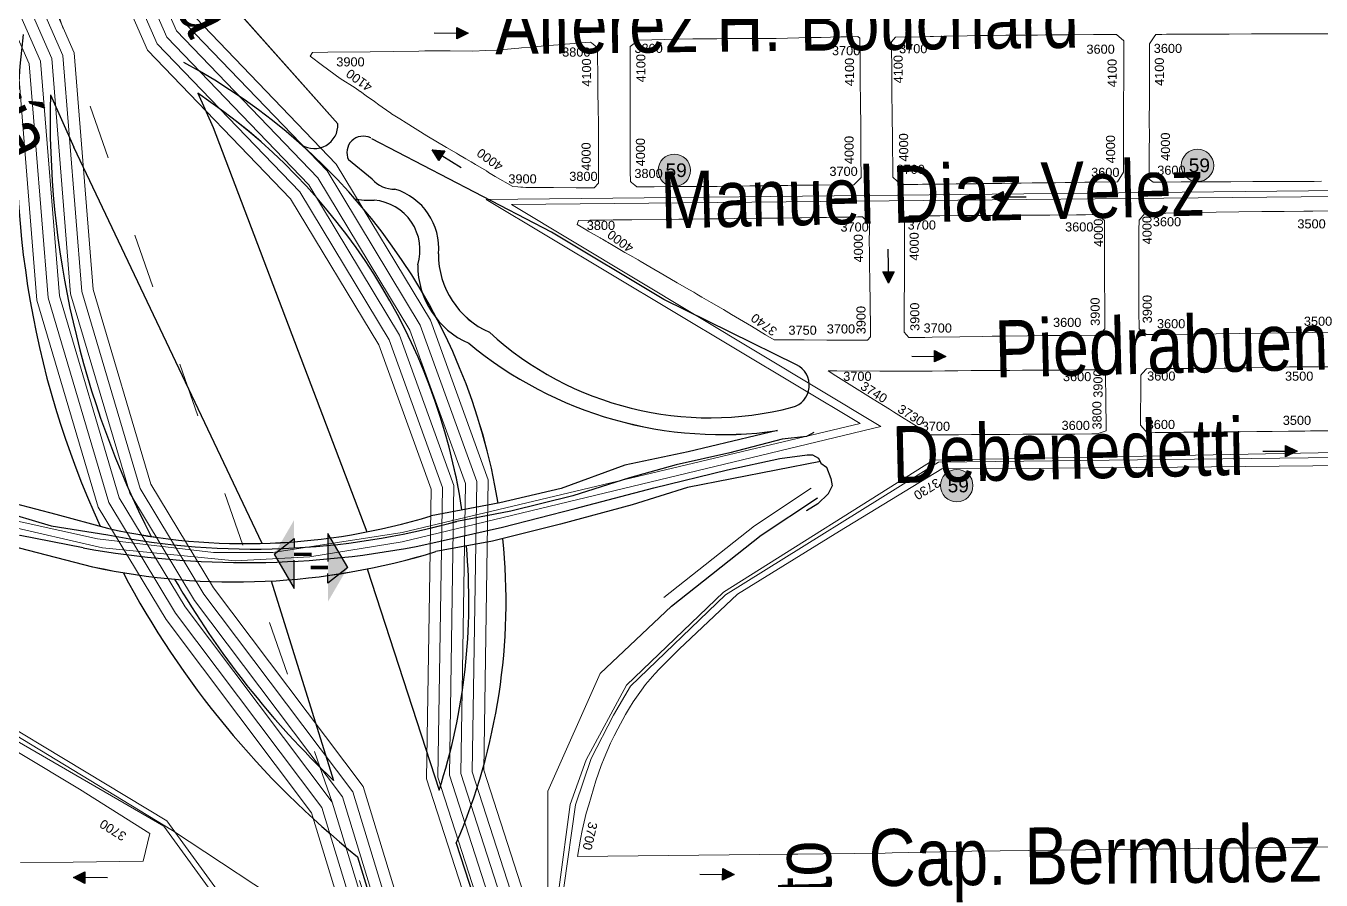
# Model space of a CAD drawing. Header units: millimetres. Extents: x 11558 to 23675, y 49449 to 61482.
# Drawn here: x 17087 to 17655, y 57673 to 58048 of the extents above; entities that cross this region are included whole.
import ezdxf

# ---------------------------------------------------------------- set-up
doc = ezdxf.new("R2010")
doc.units = ezdxf.units.MM
doc.linetypes.add('ACAD_ISO03W100', pattern=[30, 12, -18])
for name, color, linetype in [('0. autopistas', 254, 'Continuous'), ('0. plano base - nombres calles', 22, 'Continuous'), ('0. Plano Base - PLANO', 254, 'Continuous'), ('0. Plano base - sentido calles', 253, 'Continuous'), ('0.BARRIOS - DIVISIÓN', 12, 'ACAD_ISO03W100'), ('7. puesta en valor CC la lucila', 212, 'Continuous'), ('numeración', 7, 'Continuous')]:
    doc.layers.add(name, color=color, linetype=linetype)
for name, color, linetype, true_color in [('Linea 15 a Cap', 7, 'Continuous', 0x13f12d), ('Linea 15 a Prov', 7, 'Continuous', 0x077e15), ('Linea 194 ida', 7, 'Continuous', 0x8f148f), ('Linea 194 vuelta', 7, 'Continuous', 0x34dad7), ('Linea 228 ida', 7, 'Continuous', 0x8d6453), ('Linea 228 vuelta', 7, 'Continuous', 0x73a95b), ('Linea 371', 7, 'Continuous', 0xfb0804), ('Linea 430', 7, 'Continuous', 0xdb7a0a), ('Linea 57 ida', 7, 'Continuous', 0xf6120e), ('Linea 57 vuelta', 7, 'Continuous', 0x71160a), ('Linea 59 Por Barrio Golf IDA', 7, 'Continuous', 0x007038), ('Linea 59 Por Barrio Golf VUELTA', 7, 'Continuous', 0xffd147), ('Linea 59 Por la Lucila IDA', 7, 'Continuous', 0x007038), ('Linea 59 Por la Lucila VUELTA', 7, 'Continuous', 0xffc20a), ('Linea 60 Constitución-barramcas x Fleming IDA', 7, 'Continuous', 0x660000)]:
    doc.layers.add(name, color=color, linetype=linetype, true_color=true_color)
doc.layers.get('7. puesta en valor CC la lucila').off()
doc.styles.get("Standard").update_dxf_attribs({"font": 'arial.ttf'})

# ---------------------------------------------------------------- blocks, each defined once
blk = doc.blocks.new('MANZANAS')
at = {"layer": '0. Plano Base - PLANO', "color": 0, "linetype": 'Continuous', "lineweight": 5}
for p, q in [((5635724.3, 6180548.47), (5635711.19, 6180551.27)), ((5635801.2, 6180395.65), (5635874, 6180323.97)), ((5635766.2, 6180371.53), (5635830.89, 6180306.47)), ((5635891.45, 6180306.79), (5636059.89, 6180140.96)), ((5635855.65, 6180281.56), (5636017.3, 6180118.97))]:
    blk.add_line(p, q, dxfattribs=at)
for points in [[(5636094.39, 6180739.81), (5636091.61, 6180738.27), (5636085.61, 6180735.13), (5636081.01, 6180732.72), (5636076.7, 6180730.46), (5636072.13, 6180728.06), (5636071.7, 6180727.84), (5636068.61, 6180726.22), (5636067.73, 6180725.76), (5636059.18, 6180721.28), (5636057.73, 6180720.52), (5636057.67, 6180720.49), (5636054.57, 6180718.87), (5636050.12, 6180716.54), (5636048.7, 6180715.79), (5636045.04, 6180713.87), (5636044.05, 6180713.35), (5636041.1, 6180711.8), (5636039.97, 6180711.2), (5636034.38, 6180708.24), (5636029.61, 6180705.72), (5636029, 6180705.4), (5636026.86, 6180705.71), (5636026.64, 6180706.14), (5636022.43, 6180714.34), (5636022.33, 6180714.54), (5636020.71, 6180717.78), (5636019.97, 6180719.27), (5636019.35, 6180720.52), (5636017.57, 6180724.09), (5636015.92, 6180727.01), (5636015.01, 6180728.79), (5636014.04, 6180730.68), (5636013.63, 6180731.48), (5636012.6, 6180733.48), (5636010.97, 6180736.65), (5636009.4, 6180739.71), (5636007.83, 6180742.94), (5636006.31, 6180745.84), (5636004.4, 6180749.5), (5636002.76, 6180752.63), (5636001.17, 6180755.74), (5635999.67, 6180758.65), (5635999.85, 6180760.16), (5636000.09, 6180762.2), (5636000.25, 6180763.55), (5636002.57, 6180764.77), (5636004.38, 6180765.72), (5636007.32, 6180767.26), (5636010.87, 6180769.13), (5636019.64, 6180773.72), (5636028.64, 6180778.44), (5636037.44, 6180783.06), (5636046.63, 6180787.87), (5636050.69, 6180790), (5636055.24, 6180792.38), (5636064.06, 6180797.01), (5636067.63, 6180798.88)], [(5636129.39, 6180683.23), (5636121.77, 6180679.15), (5636111.27, 6180673.52), (5636102.11, 6180668.6), (5636093.35, 6180663.9), (5636084.29, 6180659.04), (5636075.58, 6180654.37), (5636065.38, 6180648.92), (5636057.26, 6180644.65), (5636053.24, 6180645.43), (5636052.38, 6180647.07), (5636050.5, 6180650.66), (5636046.78, 6180657.78), (5636042.16, 6180666.62), (5636039.01, 6180672.66), (5636037.56, 6180675.44), (5636035.72, 6180678.96), (5636033.26, 6180683.67), (5636031.3, 6180687.68), (5636032.21, 6180691.57), (5636040.25, 6180695.91), (5636044.06, 6180697.97), (5636047.13, 6180699.62), (5636051.02, 6180701.72), (5636059.74, 6180706.43), (5636068.52, 6180711.16), (5636077.4, 6180715.94), (5636086.02, 6180720.54), (5636093.66, 6180724.62), (5636096.54, 6180726.16), (5636096.65, 6180726.22), (5636097.08, 6180726.45), (5636103.06, 6180729.64)], [(5635699.71, 6180563.15), (5635605.21, 6180599.23), (5635545.01, 6180643.82), (5635465.72, 6180713.67), (5635463.22, 6180718.68), (5635462.73, 6180720.68), (5635460.73, 6180722.68), (5635458.73, 6180723.68), (5635453.73, 6180723.69), (5635361.68, 6180675.78), (5635359.68, 6180674.78), (5635357.68, 6180670.78), (5635357.67, 6180667.78), (5635359.67, 6180664.78)], [(5636302.64, 6180519.62), (5636093.92, 6180408.07), (5636063.13, 6180391.21), (5636060.49, 6180389.8), (5636036.45, 6180376.95), (5636026.68, 6180371.74), (5636023.6, 6180370.09), (5635941.34, 6180326.14), (5635938.96, 6180333.54), (5635937.89, 6180337.28), (5635936.02, 6180344.83), (5635935.21, 6180348.63), (5635933.18, 6180359.41), (5635932.19, 6180366.42), (5635931.82, 6180369.94), (5635931.32, 6180377), (5635931.19, 6180380.54), (5635931.14, 6180384.08), (5635931.29, 6180391.16), (5635931.48, 6180394.69), (5635931.75, 6180397.77), (5635932.57, 6180403.89), (5635933.11, 6180406.93), (5635934.46, 6180412.95), (5635935.27, 6180415.93), (5635938.97, 6180427.48), (5635950.53, 6180460.71), (5635977.61, 6180505.95), (5636004.75, 6180551), (5636031.96, 6180565.21), (5636096.24, 6180599.27), (5636253.71, 6180683.1)], [(5636147.84, 6180644.1), (5636144.79, 6180642.47), (5636143.23, 6180641.64), (5636140.74, 6180640.31), (5636138.47, 6180639.1), (5636136.1, 6180637.84), (5636132.24, 6180635.78), (5636125.87, 6180632.39), (5636119.9, 6180629.2), (5636113.42, 6180625.75), (5636107.15, 6180622.41), (5636100.92, 6180619.09), (5636098.03, 6180617.55), (5636094.67, 6180615.76), (5636091.7, 6180614.18), (5636088.73, 6180612.59), (5636085.86, 6180611.06), (5636083.29, 6180609.69), (5636083.24, 6180609.67), (5636080.6, 6180608.26), (5636077.78, 6180606.76), (5636077.73, 6180606.73), (5636077.41, 6180606.56), (5636073.49, 6180608.03), (5636073.37, 6180608.07), (5636071.56, 6180611.62), (5636069.32, 6180616.01), (5636068.43, 6180617.78), (5636067.24, 6180620.11), (5636063.39, 6180627.66), (5636063.34, 6180627.76), (5636063.6, 6180628.77), (5636064.28, 6180631.42), (5636068.72, 6180633.75), (5636072.1, 6180635.53), (5636075.59, 6180637.36), (5636082.09, 6180640.77), (5636088.29, 6180644.02), (5636094.42, 6180647.3), (5636097.68, 6180649.07), (5636100.92, 6180650.84), (5636101.02, 6180650.89), (5636102.6, 6180651.75), (5636103.35, 6180652.16), (5636103.44, 6180652.21), (5636104.83, 6180652.96), (5636109.03, 6180655.25), (5636113.19, 6180657.52), (5636119.56, 6180660.98), (5636122.44, 6180662.49), (5636125.54, 6180664.12), (5636130.67, 6180666.78), (5636137.54, 6180670.32)], [(5635927.15, 6180562.12), (5635862.24, 6180560.68), (5635804.88, 6180564.18), (5635715.96, 6180564.25)], [(5635638.92, 6180546.72), (5635651.87, 6180536.49), (5635793.6, 6180410.02)], [(5635947.55, 6180539.21), (5635945.55, 6180536.21), (5635936.54, 6180530.22), (5635919.02, 6180514.23), (5635900.51, 6180498.75), (5635885, 6180484.27), (5635866.48, 6180465.78), (5635845.46, 6180447.3), (5635826.44, 6180432.32)], [(5635933.09, 6180532.6), (5635902.52, 6180506.25), (5635880.5, 6180488.27), (5635860.48, 6180466.29), (5635839.46, 6180448.31), (5635815.44, 6180429.33)], [(5635819.43, 6180417.33), (5635845.45, 6180439.3), (5635869.97, 6180461.28), (5635896.5, 6180485.25), (5635921.52, 6180507.23), (5635939.53, 6180522.21), (5635949.54, 6180529.2), (5635951.54, 6180530.2), (5635954.54, 6180530.2), (5635956.54, 6180528.7), (5635959.54, 6180528.19), (5635963.53, 6180524.69), (5635965.53, 6180522.19), (5635965.53, 6180518.19), (5635963.52, 6180512.19), (5635960.52, 6180507.19)], [(5635955.99, 6180529.22), (5635909.5, 6180492.24), (5635891.49, 6180474.26), (5635867.46, 6180452.28), (5635844.44, 6180431.81), (5635824.43, 6180416.32)], [(5635755.09, 6180384.33), (5635601.55, 6180500.68), (5635581.87, 6180516.22)], [(5635913.16, 6180402.1), (5635927.23, 6180442.72), (5635947.84, 6180488.58), (5635962.14, 6180514.51)], [(5635922.58, 6180444.56), (5635943.37, 6180490.82), (5635957.76, 6180516.93)], [(5635784.38, 6180390.64), (5635778.68, 6180401.57), (5635793.39, 6180392.32), (5635788.79, 6180382.19), (5635786.85, 6180385.91)], [(5636145.27, 6180189.91), (5636103.73, 6180194.44), (5636070.1, 6180196.92), (5636049.86, 6180203.96), (5636014.62, 6180220.13), (5635983.13, 6180247.25), (5635966.99, 6180271.03), (5635938.38, 6180303.49), (5635916.52, 6180345.57), (5635913.16, 6180402.1)], [(5635771.02, 6180384.24), (5635776.72, 6180373.3), (5635762.02, 6180382.55), (5635766.62, 6180392.68), (5635768.55, 6180388.97)], [(5635504.84, 6180327.14), (5635505.34, 6180320.64), (5635507.33, 6180316.13), (5635510.33, 6180313.63), (5635513.33, 6180311.63), (5635516.83, 6180311.62), (5635521.83, 6180312.12), (5635526.83, 6180313.61), (5635533.83, 6180316.61), (5635562.34, 6180323.58), (5635582.34, 6180329.56), (5635613.35, 6180336.53), (5635643.36, 6180343.5), (5635669.36, 6180348.48), (5635693.37, 6180356.45)], [(5635509.54, 6180314.29), (5635593.35, 6180336.55), (5635610.86, 6180340.53), (5635632.36, 6180346.51), (5635650.86, 6180349.99), (5635668.87, 6180353.98), (5635691.87, 6180358.95)], [(5635686.36, 6180346.46), (5635659.35, 6180338.49), (5635632.35, 6180333.51), (5635604.34, 6180326.54), (5635579.34, 6180320.06), (5635556.33, 6180314.59), (5635536.32, 6180307.61), (5635525.32, 6180303.62), (5635520.82, 6180301.62), (5635518.82, 6180299.12), (5635517.81, 6180295.62), (5635517.81, 6180291.62), (5635519.3, 6180288.62), (5635520.8, 6180286.12), (5635524.3, 6180284.62), (5635530.8, 6180283.61)], [(5635518.2, 6180296.96), (5635603.84, 6180321.04), (5635628.84, 6180326.52), (5635661.35, 6180333.48), (5635693.86, 6180340.95)], [(5635555.1, 6180262.67), (5635733.77, 6180251.63), (5635770.09, 6180248.56), (5635773.15, 6180236.48), (5635746.09, 6180222), (5635725.65, 6180211.09)]]:
    blk.add_lwpolyline(points, dxfattribs=at)
for points in [[(5635936.25, 6180656.06), (5635931.32, 6180653.43), (5635930.77, 6180653.58), (5635929.19, 6180654.02), (5635926.72, 6180654.7), (5635924.59, 6180658.66), (5635923.44, 6180660.81), (5635921.52, 6180664.39), (5635918.77, 6180669.52), (5635913.87, 6180678.64), (5635909.2, 6180687.43), (5635906.76, 6180692.06), (5635905.64, 6180694.16), (5635898.81, 6180707.09), (5635899.42, 6180709.75), (5635909.34, 6180715.15), (5635912.8, 6180717.03), (5635914.06, 6180717.72), (5635917.98, 6180719.85), (5635927, 6180724.77), (5635931.92, 6180727.44), (5635934.25, 6180728.69), (5635936.81, 6180730.07), (5635941.93, 6180732.79), (5635946.77, 6180735.35), (5635954.22, 6180739.3), (5635957.19, 6180740.88), (5635965.88, 6180745.49), (5635976, 6180750.86), (5635984.83, 6180755.55), (5635988.97, 6180754.56), (5635991.73, 6180749.24), (5635995.7, 6180741.58), (5635998.02, 6180737.11), (5636000.31, 6180732.68), (5636002.61, 6180728.24), (5636004.83, 6180723.97), (5636009.54, 6180714.89), (5636015.53, 6180703.36), (5636015.12, 6180698.29), (5636006.1, 6180693.45), (5636002.5, 6180691.52), (5635998.72, 6180689.49), (5635994.84, 6180687.42), (5635991.2, 6180685.47), (5635987.11, 6180683.28), (5635986.03, 6180682.7), (5635983.68, 6180681.44), (5635982.09, 6180680.59), (5635977.86, 6180678.33), (5635976.86, 6180677.79), (5635973.71, 6180676.1), (5635970.4, 6180674.33), (5635967, 6180672.51), (5635965.71, 6180671.82), (5635962.64, 6180670.18), (5635960.54, 6180669.05), (5635956.79, 6180667.04), (5635952.71, 6180664.86), (5635948.22, 6180662.45), (5635945.89, 6180661.21), (5635943.2, 6180659.77), (5635942.98, 6180659.65), (5635939.67, 6180657.89), (5635937.81, 6180656.9)], [(5635829.13, 6180599.21), (5635828.89, 6180599.08), (5635827.81, 6180599.31), (5635826, 6180599.69), (5635825.32, 6180599.83), (5635823.19, 6180603.9), (5635821.37, 6180607.38), (5635820.05, 6180609.89), (5635818.05, 6180613.72), (5635815.97, 6180617.69), (5635811.33, 6180626.55), (5635806.75, 6180635.33), (5635805.57, 6180637.6), (5635801.68, 6180645.06), (5635797.82, 6180652.45), (5635799.85, 6180656.54), (5635815.13, 6180664.96), (5635820.81, 6180668.09), (5635823.72, 6180669.67), (5635830.12, 6180673.03), (5635832.78, 6180674.43), (5635836.93, 6180676.62), (5635840.97, 6180678.74), (5635853.15, 6180685.15), (5635866.24, 6180692.32), (5635869.62, 6180694.17), (5635870.51, 6180694.65), (5635874.11, 6180696.62), (5635878.09, 6180698.8), (5635881.78, 6180700.82), (5635882.39, 6180701.16), (5635884.61, 6180702.38), (5635885.72, 6180702.09), (5635887.42, 6180698.9), (5635889.24, 6180695.46), (5635889.27, 6180695.4), (5635890.2, 6180693.65), (5635891.13, 6180691.9), (5635892.87, 6180688.63), (5635894.37, 6180685.81), (5635899.18, 6180676.76), (5635903.77, 6180668.11), (5635906.8, 6180662.41), (5635908.4, 6180659.41), (5635909.9, 6180656.59), (5635914.43, 6180648.07), (5635913.03, 6180643.84), (5635898.91, 6180636.37), (5635896.17, 6180634.91), (5635893.84, 6180633.68), (5635891.63, 6180632.51), (5635891.54, 6180632.46), (5635889.46, 6180631.34), (5635889.07, 6180631.12), (5635887.42, 6180630.24), (5635882.88, 6180627.79), (5635878.81, 6180625.59), (5635872.78, 6180622.34), (5635866.11, 6180618.75), (5635862.7, 6180616.91), (5635860.04, 6180615.51), (5635857.9, 6180614.39), (5635853.68, 6180612.17), (5635849.48, 6180609.97), (5635844.99, 6180607.62), (5635835.59, 6180602.64), (5635832.07, 6180600.77)], [(5635967.56, 6180596.58), (5635965.33, 6180595.38), (5635962.49, 6180596.52), (5635957.85, 6180605.53), (5635955.98, 6180609.15), (5635952.97, 6180614.99), (5635951.4, 6180618.05), (5635950.08, 6180620.61), (5635948.67, 6180623.34), (5635946.85, 6180626.87), (5635945.51, 6180629.46), (5635944.24, 6180631.93), (5635942.58, 6180635.14), (5635941.27, 6180637.69), (5635940.2, 6180639.76), (5635940.94, 6180642.93), (5635948.92, 6180647.13), (5635949.6, 6180647.49), (5635952.73, 6180649.14), (5635959.97, 6180652.96), (5635966.49, 6180656.39), (5635968.93, 6180657.68), (5635973.21, 6180659.94), (5635977.53, 6180662.21), (5635981.4, 6180664.25), (5635986.45, 6180666.91), (5635986.75, 6180667.07), (5635989.32, 6180668.42), (5635992.98, 6180670.35), (5635995.46, 6180671.66), (5636005.88, 6180677.19), (5636009.32, 6180679.05), (5636011.81, 6180680.4), (5636013.76, 6180681.45), (5636014, 6180681.4), (5636017.86, 6180680.56), (5636022.4, 6180671.92), (5636024.28, 6180668.32), (5636028.79, 6180659.73), (5636029.59, 6180658.19), (5636031.66, 6180654.25), (5636033.52, 6180650.7), (5636035.24, 6180647.43), (5636038.56, 6180641.08), (5636039.94, 6180638.46), (5636038.97, 6180634.84), (5636030.82, 6180630.52), (5636019.95, 6180624.74), (5636018.3, 6180623.86), (5636011.3, 6180620.12), (5636002.36, 6180615.35), (5636000.74, 6180614.48), (5635997.55, 6180612.76), (5635993.67, 6180610.67), (5635985.05, 6180606.02), (5635974.43, 6180600.29), (5635971.52, 6180598.72)], [(5635782.51, 6180574.96), (5635780.59, 6180574.15), (5635771.68, 6180574.46), (5635768.24, 6180574.75), (5635767.06, 6180574.86), (5635761.49, 6180575.16), (5635759.33, 6180575.28), (5635756.55, 6180575.44), (5635752.84, 6180575.64), (5635751.81, 6180575.7), (5635746.82, 6180575.97), (5635736.78, 6180576.53), (5635726.1, 6180577.36), (5635722.79, 6180577.61), (5635720.2, 6180577.81), (5635718.57, 6180577.94), (5635718.14, 6180578), (5635713.63, 6180578.63), (5635711.87, 6180578.87), (5635709.5, 6180579.2), (5635705.07, 6180579.81), (5635701.96, 6180580.24), (5635701.78, 6180580.27), (5635699.16, 6180580.63), (5635691.48, 6180581.28), (5635681.95, 6180582.8), (5635675.18, 6180583.88), (5635675.35, 6180585.81), (5635681.31, 6180589.01), (5635697.74, 6180597.82), (5635706.55, 6180602.55), (5635716.51, 6180607.89), (5635718.78, 6180609.12), (5635721.62, 6180610.6), (5635723.58, 6180611.61), (5635725.86, 6180612.79), (5635728.66, 6180614.24), (5635737.55, 6180618.83), (5635742.54, 6180621.67), (5635746.55, 6180623.96), (5635750.63, 6180626.54), (5635753.42, 6180628.31), (5635754.89, 6180629.25), (5635755.93, 6180629.9), (5635759.23, 6180632), (5635761.77, 6180633.6), (5635763.23, 6180634.53), (5635765.25, 6180635.81), (5635765.65, 6180636.06), (5635767.74, 6180637.38), (5635771.39, 6180639.7), (5635772.13, 6180640.17), (5635773.88, 6180641.27), (5635775.71, 6180642.44), (5635776.11, 6180642.68), (5635781.49, 6180646.09), (5635782.13, 6180645.97), (5635782.95, 6180645.82), (5635785.49, 6180645.34), (5635786.17, 6180644.05), (5635786.45, 6180643.5), (5635788, 6180640.54), (5635790.16, 6180636.4), (5635791.07, 6180634.66), (5635792.42, 6180632.07), (5635795.35, 6180626.6), (5635795.53, 6180626.28), (5635796.88, 6180623.83), (5635797.93, 6180621.92), (5635798.83, 6180620.3), (5635800.23, 6180617.76), (5635801.81, 6180614.86), (5635805, 6180608.73), (5635808.06, 6180602.8), (5635813.24, 6180592.79), (5635812.42, 6180590.08), (5635805.44, 6180586.49), (5635796.64, 6180581.96), (5635787.72, 6180577.36), (5635785.75, 6180576.34), (5635784.63, 6180575.86), (5635783.72, 6180575.48)], [(5635913.59, 6180567.39), (5635913.32, 6180567.25), (5635909.01, 6180567.5), (5635901.73, 6180567.94), (5635891.53, 6180568.55), (5635887.47, 6180568.79), (5635886.26, 6180568.86), (5635881.33, 6180569.11), (5635876.57, 6180569.33), (5635874.01, 6180569.45), (5635872.42, 6180569.52), (5635870.28, 6180569.62), (5635864.09, 6180569.91), (5635857.39, 6180570.23), (5635850.21, 6180570.56), (5635845.25, 6180570.79), (5635844.17, 6180570.84), (5635839.97, 6180571.04), (5635837.57, 6180571.15), (5635834.98, 6180571.27), (5635834.17, 6180571.31), (5635831.51, 6180571.43), (5635828.75, 6180571.56), (5635828.06, 6180571.6), (5635827.77, 6180571.61), (5635826.12, 6180571.69), (5635825.16, 6180571.73), (5635824.95, 6180571.74), (5635821.93, 6180571.88), (5635820.44, 6180571.95), (5635818.9, 6180572.02), (5635818.16, 6180572.06), (5635813.26, 6180572.29), (5635812.96, 6180574.2), (5635817.36, 6180576.55), (5635819.25, 6180577.57), (5635822.28, 6180579.18), (5635822.67, 6180579.39), (5635822.93, 6180579.53), (5635826.42, 6180581.4), (5635829.29, 6180582.93), (5635829.5, 6180583.04), (5635833.69, 6180585.28), (5635851.86, 6180594.99), (5635857.22, 6180597.86), (5635863.69, 6180601.32), (5635870, 6180604.69), (5635873.55, 6180606.59), (5635882.01, 6180611.11), (5635885.23, 6180612.83), (5635888.1, 6180614.37), (5635890.8, 6180615.82), (5635898.53, 6180619.97), (5635899.25, 6180620.36), (5635905.19, 6180623.55), (5635908.36, 6180625.25), (5635908.49, 6180625.32), (5635908.91, 6180625.55), (5635912.08, 6180627.25), (5635917.31, 6180630.05), (5635921.1, 6180632.09), (5635922.89, 6180633.05), (5635926.6, 6180631.97), (5635926.93, 6180631.88), (5635927.82, 6180630.13), (5635930.77, 6180624.38), (5635932.28, 6180621.55), (5635935.53, 6180615.49), (5635938.48, 6180609.99), (5635938.91, 6180609.2), (5635940.25, 6180606.71), (5635941.74, 6180603.93), (5635943.4, 6180600.83), (5635948.47, 6180591.38), (5635950.3, 6180587.97), (5635949.83, 6180586.03), (5635942.87, 6180582.45), (5635940.14, 6180581.05), (5635933.98, 6180577.88), (5635925.08, 6180573.3)], [(5635994.1, 6180562.22), (5635993.43, 6180561.87), (5635987.6, 6180562.34), (5635974.33, 6180563.41), (5635972.34, 6180563.57), (5635963.96, 6180564.24), (5635944.64, 6180565.79), (5635940.69, 6180566.1), (5635944.04, 6180567.83), (5635960.86, 6180576.52), (5635962.99, 6180577.62), (5635976.15, 6180584.42), (5635979.73, 6180586.27), (5635981.23, 6180587.04), (5635986.16, 6180589.74), (5635991.21, 6180592.45), (5635996.28, 6180595.13), (5636001.18, 6180597.72), (5636006.22, 6180600.37), (5636011.32, 6180603.07), (5636016.24, 6180605.66), (5636021.32, 6180608.34), (5636026.48, 6180611.07), (5636031.28, 6180613.6), (5636040.28, 6180618.35), (5636047.12, 6180621.96), (5636049.32, 6180621.19), (5636055.09, 6180610.35), (5636056.79, 6180607.15), (5636058.35, 6180604.22), (5636059.97, 6180601.17), (5636061.13, 6180598.99), (5636058.2, 6180595.98), (5636056.09, 6180594.87), (5636049.51, 6180591.4), (5636047.15, 6180590.16), (5636044.48, 6180588.75), (5636039.31, 6180586.03), (5636034.48, 6180583.49), (5636029.4, 6180580.82), (5636024.36, 6180578.16), (5636019.33, 6180575.51), (5636014.39, 6180572.91), (5636009.42, 6180570.29), (5636004.34, 6180567.62), (5635999.3, 6180564.96)]]:
    blk.add_lwpolyline(points, close=True, dxfattribs=at)
at = {"layer": '0. Plano Base - PLANO', "color": 0, "linetype": 'Continuous', "lineweight": 5, "const_width": 1.5}
for points in [[(5635769.79, 6180386.6), (5635776.55, 6180390.13)], [(5635785.62, 6180388.27), (5635778.86, 6180384.75)]]:
    blk.add_lwpolyline(points, dxfattribs=at)
at = {"layer": '0. Plano Base - PLANO', "color": 0, "linetype": 'Continuous', "lineweight": 5}
for centre, radius, start, end in [((5635690.71, 6180557.95), 10.4, 265.2368, 30.0198), ((5635715.4, 6180557.1), 7.19, 90.5118, 234.1374), ((5635927.37, 6180552.12), 10, 312.0903, 91.2709), ((5635623.41, 6180287.17), 268.76, 36.7127, 89.1699), ((5635728.87, 6180560.79), 13.14, 249.6731, 298.4489), ((5635740.11, 6180522.61), 27.09, 22.2552, 100.5913), ((5635608.92, 6180279.64), 268.76, 36.0567, 83.5912), ((5635737.73, 6180520.46), 21.99, 10.3201, 112.5264), ((5635838.01, 6180651.05), 143.31, 254.9987, 312.0903), ((5635713.87, 6180565.93), 29.52, 284.1395, 301.5204), ((5635935.36, 6180675.52), 401.94, 200.5816, 232.1258), ((5635798.41, 6180549.87), 37.33, 207.0905, 273.8425), ((5635831.96, 6180674.24), 174.04, 257.7703, 305.5283), ((5635792.59, 6180541.39), 37.33, 207.0905, 273.8425), ((5635943.13, 6180692.42), 401.94, 205.9997, 234.6441), ((5635623.41, 6180287.17), 268.76, 4.1876, 33.3449), ((5635620.82, 6180627.37), 277.66, 284.8264, 314.5019), ((5635599.58, 6180675.59), 332.63, 286.3768, 313.0014), ((5635608.92, 6180279.64), 268.76, 9.4944, 32.6542), ((5635570.61, 6180724.16), 395.04, 287.0383, 309.04), ((5635615.14, 6180628.1), 297.74, 285.3293, 314.6618), ((5635943.13, 6180692.42), 401.94, 237.6921, 253.7842), ((5635935.36, 6180675.52), 401.94, 235.3568, 258.5607)]:
    blk.add_arc(centre, radius, start, end, dxfattribs=at)
for points in [[(5635762.85, 6180399.9), (5635776.72, 6180373.3), (5635762.02, 6180382.55)], [(5635792.55, 6180374.97), (5635778.68, 6180401.57), (5635793.39, 6180392.32)]]:
    blk.add_solid(points, dxfattribs=at)
blk = doc.blocks.new('59 ida')
at = {"layer": 'Linea 59 Por la Lucila IDA', "lineweight": 211, "true_color": 0xededed}
h = blk.add_hatch(color=7, dxfattribs=at)
h.dxf.hatch_style = 1
edge = h.paths.add_edge_path()
edge.add_arc((0, 0), 7.11, 0, 360)
at = {"layer": 'Linea 59 Por la Lucila IDA', "lineweight": 9}
blk.add_circle((0, 0), 7.11, dxfattribs=at)
at = {"layer": 'Linea 59 Por la Lucila IDA', "lineweight": 15, "insert": (-3.84, 3.05), "char_height": 6, "attachment_point": 1}
blk.add_mtext_dynamic_manual_height_columns('59', width=16.4579, gutter_width=12.5, heights=[0], dxfattribs=at)
blk = doc.blocks.new('59')
at = {"layer": 'Linea 59 Por la Lucila VUELTA', "lineweight": 211, "true_color": 0xededed}
h = blk.add_hatch(color=7, dxfattribs=at)
h.dxf.hatch_style = 1
edge = h.paths.add_edge_path()
edge.add_arc((0, 0), 7.11, 0, 360)
at = {"layer": 'Linea 59 Por la Lucila VUELTA', "lineweight": 9}
blk.add_circle((0, 0), 7.11, dxfattribs=at)
at = {"layer": 'Linea 59 Por la Lucila VUELTA', "lineweight": 15, "insert": (-3.99, 3.04), "char_height": 6, "attachment_point": 1}
blk.add_mtext_dynamic_manual_height_columns('59', width=16.4579, gutter_width=12.5, heights=[0], dxfattribs=at)

msp = doc.modelspace()

# ---------------------------------------------------------------- hatches: boundary and pattern name
at = {"layer": '0. Plano base - sentido calles', "linetype": 'Continuous', "lineweight": 25, "ltscale": 2, "true_color": 0x1a1a1a}
h = msp.add_hatch(color=250, dxfattribs=at)
h.dxf.hatch_style = 1
h.paths.add_polyline_path([(17280.69, 58044.94), (17275.72, 58047.5), (17275.69, 58045)])
h.paths.add_polyline_path([(17280.69, 58044.94), (17275.69, 58045), (17275.66, 58042.51)])
h = msp.add_hatch(color=250, dxfattribs=at)
h.dxf.hatch_style = 1
h.paths.add_polyline_path([(17264.82, 57993.75), (17267.74, 57988.99), (17269.06, 57991.11)])
h.paths.add_polyline_path([(17264.82, 57993.75), (17269.06, 57991.11), (17270.39, 57993.23)])
h = msp.add_hatch(color=250, dxfattribs=at)
h.dxf.hatch_style = 1
h.paths.add_polyline_path([(17510.5, 57972.98), (17515.5, 57970.49), (17515.5, 57972.99)])
h.paths.add_polyline_path([(17510.5, 57972.98), (17515.5, 57972.99), (17515.49, 57975.49)])
h = msp.add_hatch(color=250, dxfattribs=at)
h.dxf.hatch_style = 1
h.paths.add_polyline_path([(17465.18, 57935.16), (17467.59, 57940.2), (17465.09, 57940.16)])
h.paths.add_polyline_path([(17465.18, 57935.16), (17465.09, 57940.16), (17462.59, 57940.11)])
h = msp.add_hatch(color=250, dxfattribs=at)
h.dxf.hatch_style = 1
h.paths.add_polyline_path([(17490.33, 57903.03), (17485.36, 57905.6), (17485.33, 57903.1)])
h.paths.add_polyline_path([(17490.33, 57903.03), (17485.33, 57903.1), (17485.3, 57900.6)])
h = msp.add_hatch(color=250, dxfattribs=at)
h.dxf.hatch_style = 1
h.paths.add_polyline_path([(17644.47, 57861.44), (17639.47, 57863.94), (17639.47, 57861.44)])
h.paths.add_polyline_path([(17644.47, 57861.44), (17639.47, 57861.44), (17639.46, 57858.94)])
h = msp.add_hatch(color=250, dxfattribs=at)
h.dxf.hatch_style = 1
h.paths.add_polyline_path([(17107.36, 57674.25), (17112.34, 57671.7), (17112.36, 57674.2)])
h.paths.add_polyline_path([(17107.36, 57674.25), (17112.36, 57674.2), (17112.38, 57676.7)])
h = msp.add_hatch(color=250, dxfattribs=at)
h.dxf.hatch_style = 1
h.paths.add_polyline_path([(17397.36, 57675.59), (17392.39, 57678.15), (17392.36, 57675.65)])
h.paths.add_polyline_path([(17397.36, 57675.59), (17392.36, 57675.65), (17392.33, 57673.15)])

# ---------------------------------------------------------------- linework, layer by layer
at = {"layer": '0. autopistas'}
for p, q in [((17223.46, 58005.15), (17156.24, 58080.74)), ((17097.25, 58017.84), (17107.55, 57994.97)), ((17161.94, 58018.6), (17168.72, 58003.56)), ((17168.72, 58003.56), (17236.18, 57825.98)), ((17190.16, 57820.94), (17107.55, 57994.97)), ((17317.26, 57957.59), (17238.38, 57998.64)), ((17238.52, 57980.79), (17228.17, 57989.32)), ((17366.55, 57928.03), (17317.26, 57957.59)), ((17424.81, 57899.39), (17366.55, 57928.03)), ((17416.47, 57870.45), (17377.19, 57861.16)), ((17432.35, 57869.65), (17429.19, 57867.91)), ((17418.44, 57866.74), (17395.52, 57860.64)), ((17429.19, 57867.91), (17418.44, 57866.74)), ((17377.19, 57861.16), (17349.37, 57855.36)), ((17395.52, 57860.64), (17371.96, 57855.43)), ((17394.51, 57853.27), (17417.4, 57858.26)), ((17417.4, 57858.26), (17429.5, 57859.85)), ((17429.5, 57859.85), (17431.74, 57859.82)), ((17431.74, 57859.82), (17434.4, 57858.43)), ((17434.4, 57858.43), (17435.48, 57856.18)), ((17349.37, 57855.36), (17321.47, 57845.08)), ((17371.96, 57855.43), (17351.51, 57849.73)), ((17362.17, 57845.31), (17394.51, 57853.27)), ((17435.24, 57856.9), (17376.94, 57845.51)), ((17435.48, 57856.18), (17437.91, 57854.35)), ((17437.91, 57854.35), (17439.84, 57849.39)), ((17351.51, 57849.73), (17326.56, 57841.87)), ((17440.46, 57846.25), (17438.61, 57842.71)), ((17439.84, 57849.39), (17440.46, 57846.25)), ((17321.47, 57845.08), (17294.53, 57838.82)), ((17326.56, 57841.87), (17299.39, 57835.16)), ((17327.58, 57836.26), (17362.17, 57845.31)), ((17376.94, 57845.51), (17352.66, 57837.86)), ((17409.27, 57824.59), (17433.91, 57841.01)), ((17438.61, 57842.71), (17434.07, 57838.31)), ((17072.19, 57836.22), (17097.56, 57828.65)), ((17081.84, 57838.52), (17099.66, 57833.76)), ((17294.53, 57838.82), (17264.46, 57833.05)), ((17299.39, 57835.16), (17275.61, 57830.63)), ((17295.69, 57828.06), (17327.58, 57836.26)), ((17352.66, 57837.86), (17321.21, 57829.43)), ((17434.07, 57838.31), (17429.1, 57835.26)), ((17099.66, 57833.76), (17122.36, 57827.57)), ((17321.21, 57829.43), (17291.34, 57821.87)), ((17111.71, 57819.02), (17084.07, 57824.4)), ((17097.56, 57828.65), (17122.54, 57824.66)), ((17262.47, 57820.56), (17295.69, 57828.06)), ((17369.83, 57793.39), (17409.27, 57824.59)), ((17083.54, 57819.04), (17115.82, 57810.68)), ((17291.34, 57821.87), (17266.44, 57817.37)), ((17236.29, 57809.73), (17267.85, 57712.56)), ((17194.12, 57804.46), (17221.53, 57716.9)), ((17338.62, 57763.83), (17369.83, 57793.39)), ((17275.42, 57689.27), (17348.44, 57464.45)), ((17232.01, 57683.39), (17300.5, 57464.58))]:
    msp.add_line(p, q, dxfattribs=at)
at = {"layer": '0. autopistas', "linetype": 'ByBlock'}
for p, q in [((17227.83, 57810.38), (17219.05, 57825.36)), ((17219.05, 57825.36), (17219.06, 57813.03)), ((17195.49, 57816.17), (17204.24, 57823.04)), ((17204.24, 57823.04), (17204.25, 57818.85)), ((17195.49, 57816.17), (17204.27, 57801.18)), ((17204.27, 57801.18), (17204.26, 57813.52)), ((17219.08, 57803.51), (17219.07, 57807.7)), ((17227.83, 57810.38), (17219.08, 57803.51))]:
    msp.add_line(p, q, dxfattribs=at)
at = {"layer": '0. autopistas'}
for centre, radius, start, end in [((17484.38, 57996.23), 401.94, 173.1279, 204.6721), ((17028.51, 57795.43), 268.76, 9.259, 61.7163), ((17499.06, 58007.64), 401.94, 178.5461, 207.1905), ((17012.19, 57795.43), 268.76, 8.6031, 56.1375), ((17213.07, 58004.69), 10.4, 237.7831, 2.5661), ((17234.59, 57992.55), 7.19, 63.0581, 206.6837), ((17248.25, 57989.62), 13.14, 222.2194, 270.9953), ((17237.31, 58001.09), 29.52, 256.6859, 274.0667), ((17237.51, 57949.74), 21.99, 342.8665, 85.0727), ((17240.62, 57950.56), 27.09, 354.8016, 73.1376), ((17295.85, 57943.03), 37.33, 179.6368, 246.3888), ((17304.92, 57947.86), 37.33, 179.6368, 246.3888), ((17392.03, 58042.76), 174.04, 230.3166, 278.0747), ((17386.71, 58019.4), 143.31, 227.545, 284.6366), ((17420.4, 57890.41), 10, 284.6366, 63.8172), ((17183.06, 58098.51), 277.66, 257.3728, 287.0482), ((17186.45, 58151.09), 332.63, 258.9232, 285.5478), ((17183.13, 58207.55), 395.04, 259.5846, 281.5863), ((17012.19, 57795.43), 268.76, 342.0407, 5.2006), ((17028.51, 57795.43), 268.76, 336.734, 5.8913), ((17178.36, 58101.77), 297.74, 257.8757, 287.2081), ((17484.38, 57996.23), 401.94, 207.9031, 231.1071), ((17499.06, 58007.64), 401.94, 210.2384, 226.3306)]:
    msp.add_arc(centre, radius, start, end, dxfattribs=at)
for points in [[(17204.23, 57831.18), (17204.27, 57801.18), (17195.49, 57816.17)], [(17219.09, 57795.36), (17219.05, 57825.36), (17227.83, 57810.38)]]:
    msp.add_solid(points, dxfattribs=at)
at = {"layer": '0. Plano base - sentido calles', "color": 250, "linetype": 'Continuous', "lineweight": 25, "ltscale": 2, "true_color": 0x1a1a1a}
for points in [[(17265.69, 58045.13), (17280.69, 58044.94), (17275.66, 58042.51), (17275.72, 58047.5), (17280.69, 58044.94)], [(17277.55, 57985.82), (17264.82, 57993.75), (17270.39, 57993.23), (17267.74, 57988.99), (17264.82, 57993.75)], [(17525.5, 57973.01), (17510.5, 57972.98), (17515.49, 57975.49), (17515.5, 57970.49), (17510.5, 57972.98)], [(17464.92, 57950.15), (17465.18, 57935.16), (17462.59, 57940.11), (17467.59, 57940.2), (17465.18, 57935.16)], [(17475.33, 57903.22), (17490.33, 57903.03), (17485.3, 57900.6), (17485.36, 57905.6), (17490.33, 57903.03)], [(17629.47, 57861.45), (17644.47, 57861.44), (17639.46, 57858.94), (17639.47, 57863.94), (17644.47, 57861.44)], [(17122.36, 57674.11), (17107.36, 57674.25), (17112.38, 57676.7), (17112.34, 57671.7), (17107.36, 57674.25)], [(17382.36, 57675.78), (17397.36, 57675.59), (17392.33, 57673.15), (17392.39, 57678.15), (17397.36, 57675.59)]]:
    msp.add_lwpolyline(points, dxfattribs=at)
at = {"layer": '0.BARRIOS - DIVISIÓN', "color": 14, "lineweight": 18, "ltscale": 2}
for points in [[(16311.92, 55648.81), (17552.48, 55699.13), (17505.57, 56634.4), (17339.24, 57366.84), (17027.55, 58263.71), (16421.34, 58257.46)], [(17552.48, 55699.13), (17505.57, 56634.4), (17339.24, 57366.84), (17027.55, 58263.71)]]:
    msp.add_lwpolyline(points, dxfattribs=at)
at = {"layer": 'Linea 15 a Cap', "lineweight": 15}
msp.add_lwpolyline([(17505.75, 55745.77), (17489.22, 56100.17), (17477.29, 56378.91), (17466.25, 56613.39), (17448.81, 56700.49), (17365.26, 57104.4), (17312, 57367.95), (17259.7, 57563.25), (17216.47, 57705), (17152.24, 57790.28), (17122.88, 57838.88), (17096.27, 57928.73), (17088.01, 58031.43), (16961.06, 58320.15)], dxfattribs=at)
at = {"layer": 'Linea 15 a Prov', "lineweight": 15}
msp.add_lwpolyline([(17575.66, 55749.48), (17559.15, 56103.3), (17547.22, 56382.06), (17535.92, 56621.95), (17517.41, 56714.45), (17433.84, 57118.42), (17380.18, 57383.95), (17327, 57582.52), (17282.44, 57720.62), (17284.43, 57848.06), (17259.53, 57916.75), (17218.68, 57984.45), (17156.84, 58048.8), (17025.14, 58348.32)], dxfattribs=at)
at = {"layer": 'Linea 194 ida', "lineweight": 15}
msp.add_lwpolyline([(17515.74, 55746.3), (17499.21, 56100.62), (17487.28, 56379.36), (17476.2, 56614.61), (17458.61, 56702.49), (17375.05, 57106.4), (17321.74, 57370.24), (17269.31, 57566.01), (17225.52, 57709.61), (17160.54, 57795.89), (17132.1, 57842.95), (17106.16, 57930.57), (17097.85, 58033.91), (16970.21, 58324.17)], dxfattribs=at)
at = {"layer": 'Linea 194 vuelta', "lineweight": 15}
msp.add_lwpolyline([(17565.67, 55748.95), (17549.16, 56102.85), (17537.23, 56381.61), (17525.97, 56620.73), (17507.61, 56712.46), (17424.04, 57116.42), (17370.44, 57381.67), (17317.41, 57579.69), (17272.41, 57719.13), (17274.4, 57846.38), (17250.46, 57912.42), (17210.69, 57978.32), (17148.4, 58043.15), (17015.98, 58344.3)], dxfattribs=at)
at = {"layer": 'Linea 228 ida', "lineweight": 15}
msp.add_lwpolyline([(17560.68, 55748.69), (17544.16, 56102.63), (17532.23, 56381.38), (17520.99, 56620.11), (17502.71, 56711.46), (17419.14, 57115.42), (17365.57, 57380.52), (17312.61, 57578.28), (17267.4, 57718.38), (17269.39, 57845.53), (17245.92, 57910.26), (17206.7, 57975.26), (17144.18, 58040.33), (17011.4, 58342.28)], dxfattribs=at)
at = {"layer": 'Linea 228 vuelta', "lineweight": 15}
msp.add_lwpolyline([(17510.75, 55746.03), (17494.21, 56100.39), (17482.28, 56379.14), (17471.22, 56614), (17453.71, 56701.49), (17370.15, 57105.4), (17316.87, 57369.09), (17264.51, 57564.63), (17220.99, 57707.31), (17156.39, 57793.08), (17127.49, 57840.91), (17101.21, 57929.65), (17092.93, 58032.67), (16965.63, 58322.16)], dxfattribs=at)
at = {"layer": 'Linea 371', "lineweight": 15}
for points in [[(17725.56, 53456.25), (17715.08, 53668.5), (17705.9, 53842.77), (17685.3, 54029.52), (17657.54, 54169.12), (17630.96, 54326.97), (17624.91, 54421.12), (17614.91, 54753.22), (17609.44, 55018.02), (17599.05, 55441.42), (17580.65, 55749.75), (17564.14, 56103.52), (17552.21, 56382.28), (17540.9, 56622.56), (17522.31, 56715.45), (17438.74, 57119.43), (17385.05, 57385.09), (17331.8, 57583.94), (17287.45, 57721.37), (17289.44, 57848.9), (17264.06, 57918.91), (17222.67, 57987.51), (17161.06, 58051.63), (17029.71, 58350.34)], [(17636.76, 53442.38), (17654.97, 53669), (17646.08, 53837.9), (17625.94, 54020.36), (17598.52, 54158.29), (17571.29, 54320.05), (17564.97, 54418.29), (17554.93, 54751.7), (17549.46, 55016.66), (17539.1, 55438.89), (17520.73, 55746.56), (17504.2, 56100.84), (17492.27, 56379.59), (17481.18, 56615.22), (17463.51, 56703.48), (17379.95, 57107.41), (17326.61, 57371.38), (17274.12, 57567.38), (17230.04, 57711.91), (17164.68, 57798.69), (17136.71, 57844.98), (17111.1, 57931.49), (17102.76, 58035.15), (16974.79, 58326.18)]]:
    msp.add_lwpolyline(points, dxfattribs=at)
at = {"layer": 'Linea 430', "lineweight": 15}
for points in [[(17570.66, 55749.22), (17554.15, 56103.07), (17542.22, 56381.83), (17530.94, 56621.34), (17512.51, 56713.46), (17428.94, 57117.42), (17375.31, 57382.81), (17322.21, 57581.11), (17277.43, 57719.88), (17279.42, 57847.22), (17254.99, 57914.59), (17214.69, 57981.39), (17152.62, 58045.98), (17020.56, 58346.31)], [(17500.76, 55745.5), (17484.22, 56099.95), (17472.29, 56378.69), (17461.27, 56612.77), (17443.91, 56699.5), (17360.36, 57103.4), (17307.13, 57366.81), (17254.89, 57561.88), (17211.94, 57702.7), (17148.09, 57787.47), (17118.27, 57836.84), (17091.33, 57927.81), (17083.1, 58030.19), (16956.48, 58318.13)]]:
    msp.add_lwpolyline(points, dxfattribs=at)
at = {"layer": 'Linea 57 ida', "lineweight": 15}
msp.add_lwpolyline([(17555.68, 55748.42), (17539.17, 56102.4), (17527.24, 56381.16), (17516.01, 56619.5), (17497.81, 56710.46), (17414.24, 57114.42), (17360.7, 57379.38), (17307.82, 57576.86), (17262.39, 57717.63), (17264.38, 57844.69), (17241.39, 57908.09), (17202.71, 57972.2), (17139.96, 58037.5), (17006.83, 58340.27)], dxfattribs=at)
at = {"layer": 'Linea 57 vuelta', "lineweight": 15}
msp.add_lwpolyline([(17525.72, 55746.83), (17509.2, 56101.06), (17497.27, 56379.81), (17486.15, 56615.83), (17468.41, 56704.48), (17384.85, 57108.41), (17331.48, 57372.52), (17278.93, 57568.76), (17234.57, 57714.22), (17168.83, 57801.5), (17141.33, 57847.02), (17116.04, 57932.41), (17107.68, 58036.39), (16979.37, 58328.2)], dxfattribs=at)
at = {"layer": 'Linea 59 Por Barrio Golf IDA', "lineweight": 15}
msp.add_lwpolyline([(19486.7, 56723.72), (18810.38, 56703.88), (18733.41, 56731.73), (18760, 56917.62), (18746.38, 57987.23), (17288.61, 57971.93), (17452.71, 57873.56), (17251.63, 57825.71), (17194.87, 57816.96), (17168.92, 57816.96), (17117.99, 57822.91), (16925.91, 57865.43), (16921.78, 57827.32), (17147.09, 57696.76), (17195.39, 57630.33), (17220.54, 57556.01), (17216.89, 57485.71), (17195.1, 57457.39), (16938.3, 57454.72), (16940.6, 57319.1)], dxfattribs=at)
at = {"layer": 'Linea 59 Por Barrio Golf VUELTA', "lineweight": 15}
msp.add_lwpolyline([(16922.45, 57319.1), (16946.74, 57319.1), (16946.63, 57336.93), (17045.71, 57337.22), (17044, 57446.48), (17459.54, 57450.66), (17459.4, 57464.68), (17425.85, 57485.11), (17383.62, 57515.99), (17352.52, 57555.7), (17335.43, 57598.06), (17322.7, 57669.91), (17327.74, 57706.15), (17334.58, 57726.51), (17344.46, 57745.58), (17351.9, 57758.2), (17393.54, 57798.32), (17487.16, 57856.59), (18647.9, 57870.22)], dxfattribs=at)
at = {"layer": 'Linea 59 Por la Lucila IDA', "lineweight": 15}
msp.add_lwpolyline([(19650.68, 57992.53), (17299.7, 57969.77), (17461.78, 57872.34), (17251.68, 57821.62), (17211.08, 57815.08), (17178.32, 57813.34), (17120.16, 57819), (17033.72, 57838.86), (16950.65, 57858.16), (16930.67, 57862.84), (16926.42, 57828.39), (17031.37, 57769.74), (17148.43, 57699.14), (17197.51, 57631.52), (17223.27, 57556.64), (17219.89, 57484.77), (17198.27, 57456.28), (16949.28, 57452.06), (16943.72, 57452.06), (16944.77, 57319.1)], dxfattribs=at)
at = {"layer": 'Linea 59 Por la Lucila VUELTA', "lineweight": 15}
msp.add_lwpolyline([(16942.61, 57319.1), (16942.61, 57339.75), (17040.54, 57339.84), (17040.56, 57451.66), (17209.48, 57452.94), (17454.76, 57455.07), (17454.68, 57464.55), (17425.03, 57484.49), (17382.61, 57514.48), (17351.24, 57554.58), (17333.72, 57597.62), (17320.52, 57670.08), (17325.41, 57706.36), (17332.38, 57725.89), (17350.18, 57758.69), (17392.71, 57799.51), (17484.75, 57857.44), (17930.16, 57866.01), (19929.8, 57886.58)], dxfattribs=at)
at = {"layer": 'Linea 60 Constitución-barramcas x Fleming IDA', "lineweight": 15}
msp.add_lwpolyline([(19968.39, 58299.96), (16945.32, 58268.27), (17025.9, 58121.47), (17038.75, 58082.39), (17040.39, 58043.46), (17037.08, 57989.25), (17021.22, 57953.45), (16973.58, 57909.1), (16913.42, 57886.97), (16902.75, 57877.95), (16903.3, 57853.35), (16908.49, 57833.13), (16950.06, 57815.63), (17005.08, 57783.45), (17150.85, 57694.9), (17208.04, 57657.11)], dxfattribs=at)

# ---------------------------------------------------------------- block references
at = {"layer": '0. Plano Base - PLANO', "color": 28, "lineweight": 5, "true_color": 0x0d0d0d, "rotation": 332.5463477508169}
msp.add_blockref('MANZANAS', (-7833237.48, -2828296.13), dxfattribs=at)
at = {"layer": '7. puesta en valor CC la lucila', "color": 250, "lineweight": 30, "rotation": 332.5463477508169}
msp.add_blockref('MANZANAS', (-7833237.48, -2828296.13), dxfattribs=at)
at = {"layer": 'Linea 59 Por Barrio Golf IDA', "lineweight": 15}
for p in [(17600.77, 57986.9), (17371.11, 57984.75)]:
    msp.add_blockref('59 ida', p, dxfattribs=at)
at = {"layer": 'Linea 59 Por la Lucila VUELTA', "lineweight": 15}
msp.add_blockref('59', (17495.1, 57846.32), dxfattribs=at)

# ---------------------------------------------------------------- texts
at = {"layer": '0. plano base - nombres calles', "color": 250, "lineweight": 15, "true_color": 0x1a1a1a, "char_height": 25, "attachment_point": 1}
for s, insert, rotation in [('{\\fArial Narrow|b0|i0|c0|p34;Esteban Echeverría}', (16992.13, 58224.08), 295.4674), ('{\\fArial Narrow|b0|i0|c0|p34;Blas Parera}', (17117.1, 58187.68), 295.4674), ('{\\fArial Narrow|b0|i0|c0|p34;Alferez H. Bouchard}', (17292.3, 58060.71), 0.6407), ('{\\fArial Narrow|b0|i0|c0|p34;Manuel Diaz Velez}', (17364.68, 57984.15), 1.3844), ('{\\fArial Narrow|b0|i0|c0|p34;Piedrabuena}', (17511.42, 57918.8), 1.3844), ('{\\fArial Narrow|b0|i0|c0|p34;Debenedetti}', (17466.34, 57872.35), 1.3844), ('{\\fArial Narrow|b0|i0|c0|p34;Cap. Bermudez}', (17456.25, 57695.45), 0.6041), ('{\\fArial Narrow|b0|i0|c0|p34;N. Repetto}', (17418.08, 57553.3), 91.4248)]:
    msp.add_mtext_dynamic_manual_height_columns(s, width=329.255, gutter_width=12.5, heights=[0], dxfattribs=dict(at, insert=insert, rotation=rotation))
at = {"layer": 'numeración', "color": 251, "true_color": 0x606162, "char_height": 4, "attachment_point": 1}
for s, insert in [('3800', (17353.64, 58040.31)), ('3700', (17440.32, 58039.27)), ('3700', (17469.79, 58040.16)), ('3600', (17552.03, 58039.93)), ('3600', (17581.57, 58040.27)), ('3900', (17222.77, 58034.36)), ('3800', (17321.9, 58038.66)), ('3900', (17298.29, 57982.99)), ('3800', (17325.02, 57984.1)), ('3800', (17353.61, 57985.36)), ('3700', (17439.2, 57986.29)), ('3700', (17468.67, 57987.18)), ('3600', (17554.09, 57985.85)), ('3600', (17583.11, 57986.79)), ('3800', (17332.69, 57962.57)), ('3700', (17444.05, 57961.85)), ('3700', (17473.53, 57962.74)), ('3600', (17542.66, 57961.9)), ('3600', (17581.16, 57964.17)), ('3500', (17644.62, 57963.24)), ('3600', (17537.36, 57919.98)), ('3500', (17647.47, 57920.5)), ('3750', (17421.22, 57916.56)), ('3700', (17438.05, 57917.12)), ('3700', (17480.54, 57917.51)), ('3600', (17582.98, 57919.4)), ('3700', (17445.27, 57896.32)), ('3600', (17541.72, 57896.18)), ('3600', (17578.66, 57896.41)), ('3500', (17639.19, 57896.37)), ('3700', (17479.73, 57874.37)), ('3600', (17541.11, 57874.76)), ('3600', (17578.49, 57875.17)), ('3500', (17638.21, 57876.99))]:
    msp.add_mtext_dynamic_manual_height_columns(s, width=16.0314, gutter_width=12.5, heights=[0], dxfattribs=dict(at, insert=insert))
for s, insert, rotation in [('4100', (17330.65, 58021.44), 90.4035), ('4100', (17354.5, 58023.35), 90.4035), ('4100', (17446.08, 58021.66), 90.4035), ('4100', (17467.44, 58022.92), 90.4035), ('4100', (17561.37, 58021.22), 90.4035), ('4100', (17582.09, 58021.78), 90.4035), ('4100', (17236.66, 58018.99), 144.0662), ('4000', (17445.9, 57987.42), 90.4035), ('4000', (17469.83, 57988.59), 90.4035), ('4000', (17560.67, 57987.77), 90.4035), ('4000', (17584.75, 57988.89), 90.4035), ('4000', (17294.04, 57984.15), 144.0662), ('4000', (17330.47, 57984.56), 90.4035), ('4000', (17354.32, 57986.47), 90.4035), ('4000', (17555.33, 57951.08), 90.4035), ('4000', (17576.65, 57952.25), 90.4035), ('4000', (17351.32, 57948.28), 144.0662), ('4000', (17449.96, 57944.29), 90.4035), ('4000', (17474.47, 57945.1), 90.4035), ('3900', (17474.72, 57914.23), 90.4035), ('3900', (17553.89, 57916.46), 90.4035), ('3900', (17576.74, 57917.58), 90.4035), ('3740', (17414.34, 57911.7), 144.0662), ('3900', (17451.12, 57912.75), 90.4035), ('3900', (17555.13, 57884.88), 90.4035), ('3740', (17454.55, 57892.33), 328.0276), ('3730', (17470.85, 57882.27), 328.0276), ('3800', (17554.67, 57870.94), 90.4035), ('3730', (17488.42, 57846.41), 212.2231), ('3700', (17128.91, 57690.04), 147.7763), ('3700', (17337.5, 57698.09), 257.0301)]:
    msp.add_mtext_dynamic_manual_height_columns(s, width=16.0314, gutter_width=12.5, heights=[0], dxfattribs=dict(at, insert=insert, rotation=rotation))

doc.saveas('drawing.dxf')
